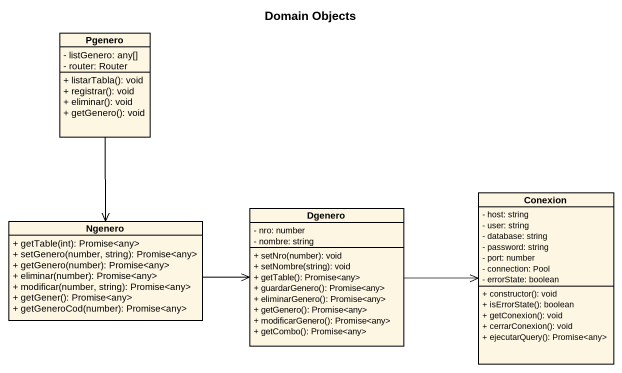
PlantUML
@startuml
title Domain Objects
hide circle
hide empty members
skinparam classAttributeIconSize 0
class Pgenero {
  - listGenero: any[]
  - router: Router
  + listarTabla(): void
  + registrar(): void
  + eliminar(): void
  + getGenero(): void
}
class Conexion {
  - host: string
  - user: string
  - database: string
  - password: string
  - port: number
  - connection: Pool
  - errorState: boolean
  + constructor(): void
  + isErrorState(): boolean
  + getConexion(): void
  + cerrarConexion(): void
  + ejecutarQuery(): Promise<any>
}
class Ngenero {
  + getTable(int): Promise<any>
  + setGenero(number, string): Promise<any>
  + getGenero(number): Promise<any>
  + eliminar(number): Promise<any>
  + modificar(number, string): Promise<any>
  + getGener(): Promise<any>
  + getGeneroCod(number): Promise<any>
}
class Dgenero {
  - nro: number
  - nombre: string
  + setNro(number): void
  + setNombre(string): void
  + getTable(): Promise<any>
  + guardarGenero(): Promise<any>
  + eliminarGenero(): Promise<any>
  + getGenero(): Promise<any>
  + modificarGenero(): Promise<any>
  + getCombo(): Promise<any>
}
Pgenero --> Ngenero
Ngenero -right-> Dgenero
Dgenero -right-> Conexion
@enduml
